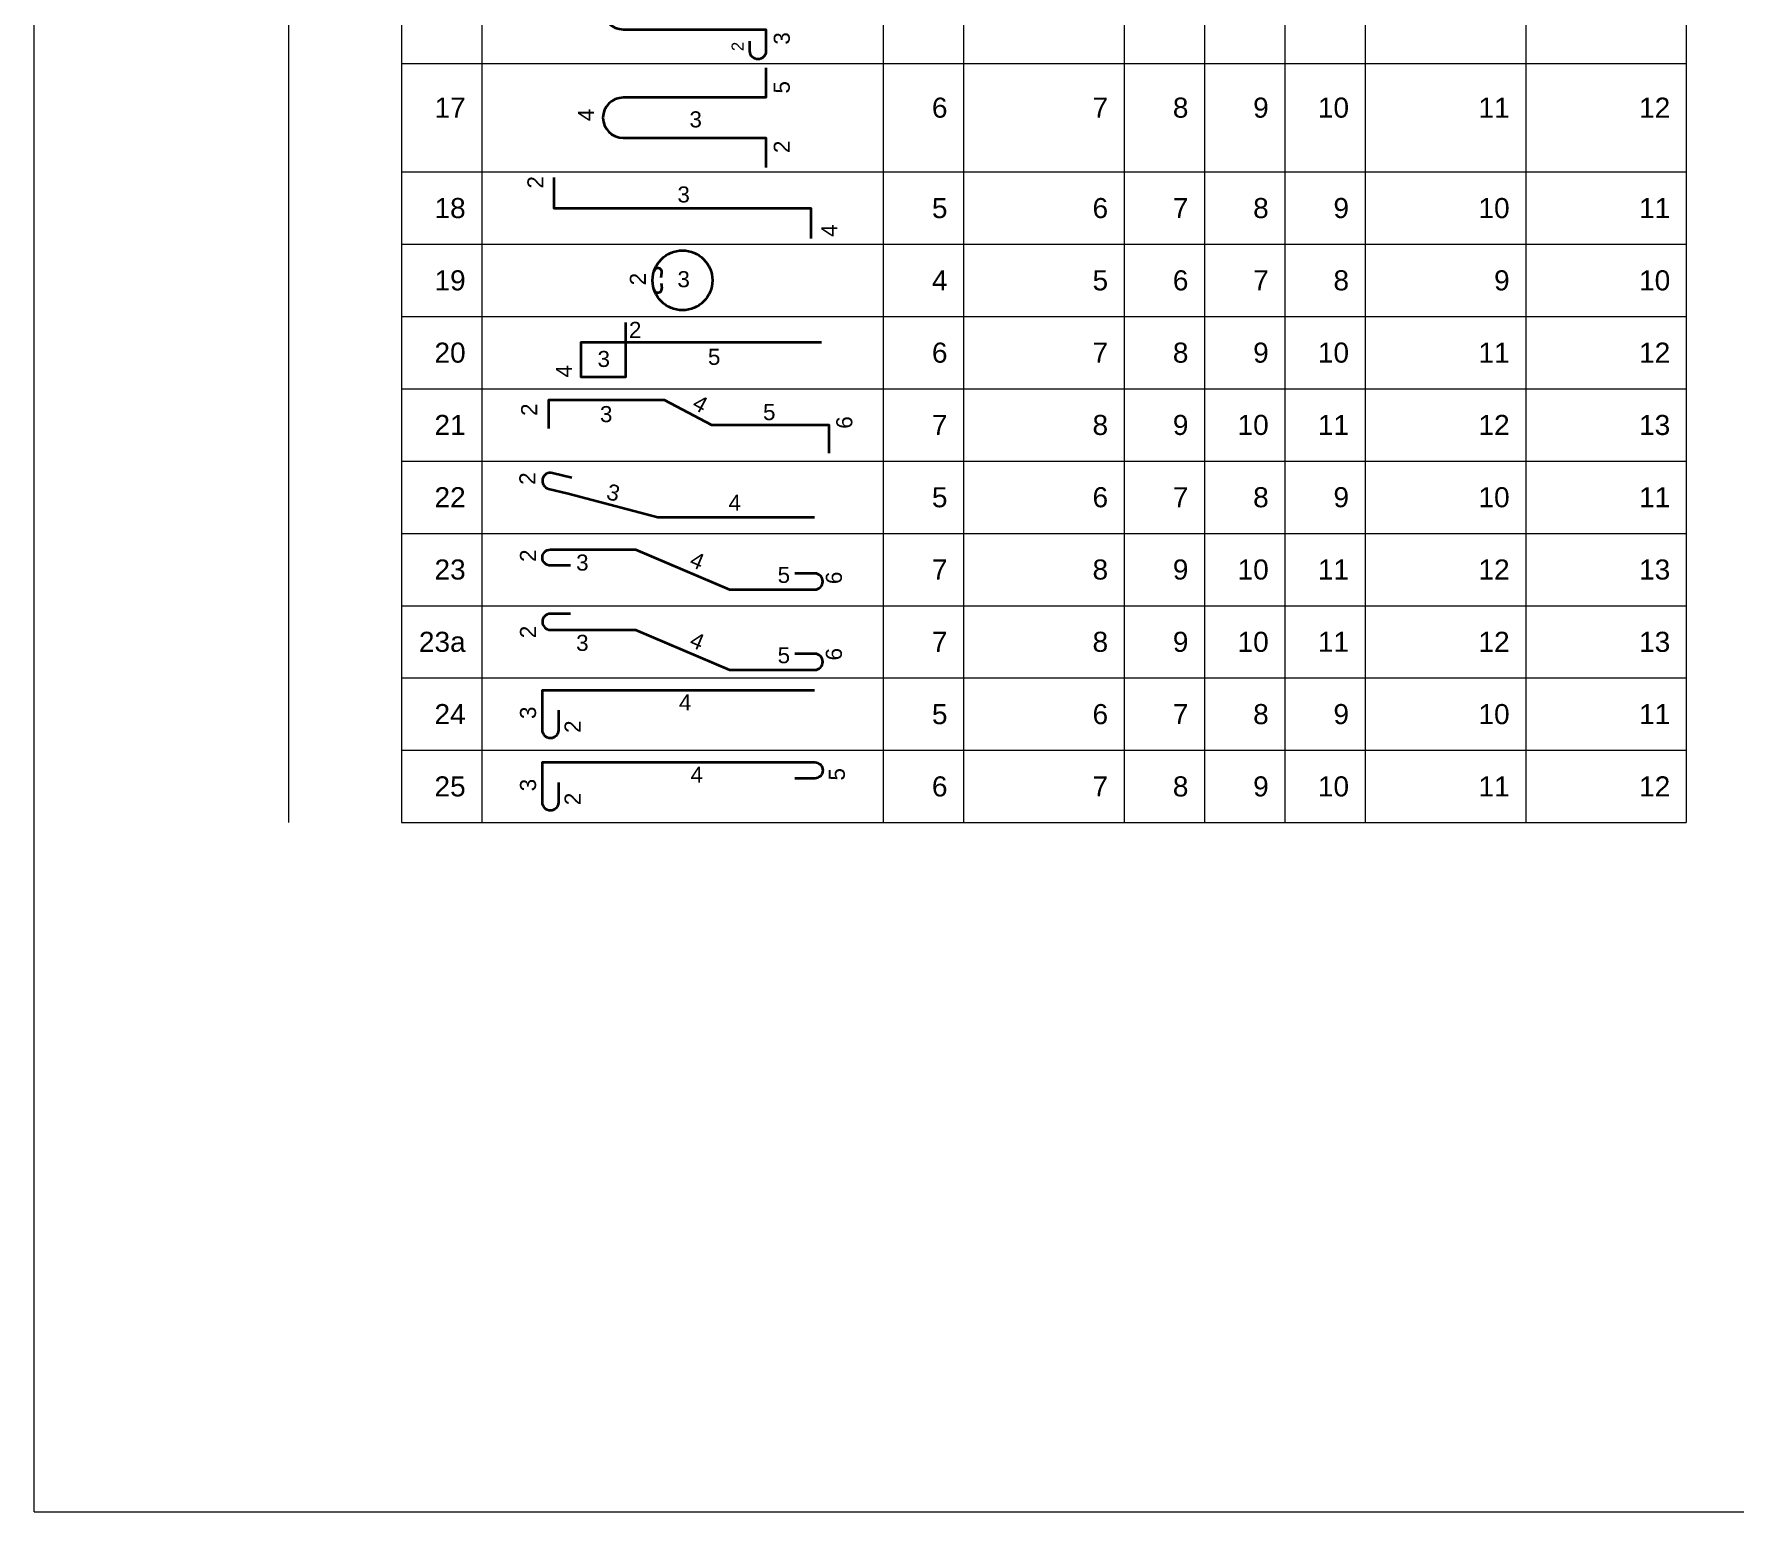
# Model space of a CAD drawing. Header units: millimetres. Extents: x -186788 to 266101, y -9748 to 236614.
# Drawn here: x -115762 to -105172, y 183317 to 192517 of the extents above; entities that cross this region are included whole.
import ezdxf
from ezdxf.enums import TextEntityAlignment as Align

# ---------------------------------------------------------------- set-up
doc = ezdxf.new("R2010")
doc.units = ezdxf.units.MM
doc.header["$MEASUREMENT"] = 0
for name, color, linetype, lineweight in [('kata_net khung', 3, 'Continuous', 20), ('kata_text', 7, 'Continuous', 30), ('kata_thep chu', 1, 'Continuous', 35), ('NDC_FRAME', 7, 'Continuous', 20), ('NDC_S_VN TEXT', 7, 'Continuous', 20)]:
    doc.layers.add(name, color=color, linetype=linetype, lineweight=lineweight)
doc.styles.add('ARIAL', font='arial.ttf', dxfattribs={"width": 0.8})
doc.styles.add('kata_text', font='arial.ttf', dxfattribs={"width": 0.8})

# ---------------------------------------------------------------- blocks, each defined once
blk = doc.blocks.new('dang16')
at = {"layer": 'kata_net khung'}
for p, q in [((0, 0), (0, -1350)), ((1405, 0), (1405, -1350)), ((2405, 0), (2405, -1350)), ((7405, 0), (7405, -1350)), ((8405, 0), (8405, -1350)), ((10405, 0), (10405, -1350)), ((11405, 0), (11405, -1350)), ((12405, 0), (12405, -1350)), ((13405, 0), (13405, -1350)), ((15405, 0), (15405, -1350)), ((17405, 0), (17405, -1350)), ((1405, -1350), (17405, -1350))]:
    blk.add_line(p, q, dxfattribs=at)
at = {"layer": 'kata_thep chu'}
blk.add_lwpolyline([(5745, -278), (5745, -153, -1), (5945, -153), (5945, -425), (4165, -425, 1), (4165, -925), (5945, -925), (5945, -1197, -1), (5745, -1197), (5745, -1072)], format="xyb", dxfattribs=at)
at = {"layer": 'kata_text', "style": 'kata_text'}
for tag, height, p in [('007', 150, (5586, -218)), ('006', 200, (6141, -297)), ('005', 200, (3704, -642)), ('003', 200, (6141, -1038)), ('002', 150, (5591, -1138))]:
    blk.add_attdef(tag, text='', height=height, rotation=90, dxfattribs=at).set_placement(p, align=Align.MIDDLE_CENTER)
for tag, p in [('001', (2205, -550)), ('008', (8205, -550)), ('009', (10205, -550)), ('010', (11205, -550)), ('011', (12205, -550)), ('012', (13205, -550)), ('013', (15205, -550)), ('014', (17205, -550))]:
    blk.add_attdef(tag, text='', height=250, dxfattribs=at).set_placement(p, align=Align.MIDDLE_RIGHT)
blk.add_attdef('004', text='', height=200, dxfattribs=at).set_placement((5070, -696), align=Align.MIDDLE_CENTER)
blk = doc.blocks.new('dang17')
at = {"layer": 'kata_net khung'}
for p, q in [((0, 0), (0, -1350)), ((1405, 0), (1405, -1350)), ((2405, 0), (2405, -1350)), ((7405, 0), (7405, -1350)), ((8405, 0), (8405, -1350)), ((10405, 0), (10405, -1350)), ((11405, 0), (11405, -1350)), ((12405, 0), (12405, -1350)), ((13405, 0), (13405, -1350)), ((15405, 0), (15405, -1350)), ((17405, 0), (17405, -1350)), ((1405, -1350), (17405, -1350))]:
    blk.add_line(p, q, dxfattribs=at)
at = {"layer": 'kata_thep chu'}
blk.add_lwpolyline([(5945, -53), (5945, -425), (4165, -425, 1), (4165, -925), (5945, -925), (5945, -1297)], format="xyb", dxfattribs=at)
at = {"layer": 'kata_text', "style": 'kata_text'}
for tag, p in [('005', (6141, -297)), ('004', (3704, -642)), ('002', (6141, -1038))]:
    blk.add_attdef(tag, text='', height=200, rotation=90, dxfattribs=at).set_placement(p, align=Align.MIDDLE_CENTER)
for tag, p in [('001', (2205, -550)), ('006', (8205, -550)), ('007', (10205, -550)), ('008', (11205, -550)), ('009', (12205, -550)), ('010', (13205, -550)), ('011', (15205, -550)), ('012', (17205, -550))]:
    blk.add_attdef(tag, text='', height=250, dxfattribs=at).set_placement(p, align=Align.MIDDLE_RIGHT)
blk.add_attdef('003', text='', height=200, dxfattribs=at).set_placement((5070, -696), align=Align.MIDDLE_CENTER)
blk = doc.blocks.new('dang18')
at = {"layer": 'kata_net khung'}
for p, q in [((0, 0), (0, -900)), ((1405, 0), (1405, -900)), ((2405, 0), (2405, -900)), ((7405, 0), (7405, -900)), ((8405, 0), (8405, -900)), ((10405, 0), (10405, -900)), ((11405, 0), (11405, -900)), ((12405, 0), (12405, -900)), ((13405, 0), (13405, -900)), ((15405, 0), (15405, -900)), ((17405, 0), (17405, -900)), ((1405, -900), (17405, -900))]:
    blk.add_line(p, q, dxfattribs=at)
at = {"layer": 'kata_thep chu'}
blk.add_lwpolyline([(3305, -69), (3305, -450), (6505, -450), (6505, -831)], dxfattribs=at)
at = {"layer": 'kata_text', "style": 'kata_text'}
blk.add_attdef('002', text='', height=200, rotation=90, dxfattribs=at).set_placement((3073, -52), align=Align.MIDDLE_RIGHT)
blk.add_attdef('003', text='', height=200, dxfattribs=at).set_placement((4920, -281), align=Align.MIDDLE_CENTER)
for tag, p in [('001', (2205, -450)), ('005', (8205, -450)), ('006', (10205, -450)), ('007', (11205, -450)), ('008', (12205, -450)), ('009', (13205, -450)), ('010', (15205, -450)), ('011', (17205, -450))]:
    blk.add_attdef(tag, text='', height=250, dxfattribs=at).set_placement(p, align=Align.MIDDLE_RIGHT)
blk.add_attdef('004', text='', height=200, rotation=90, dxfattribs=at).set_placement((6733, -809), align=Align.MIDDLE_LEFT)
blk = doc.blocks.new('dang19')
at = {"layer": 'kata_net khung'}
for p, q in [((0, 0), (0, -900)), ((1405, 0), (1405, -900)), ((2405, 0), (2405, -900)), ((7405, 0), (7405, -900)), ((8405, 0), (8405, -900)), ((10405, 0), (10405, -900)), ((11405, 0), (11405, -900)), ((12405, 0), (12405, -900)), ((13405, 0), (13405, -900)), ((15405, 0), (15405, -900)), ((17405, 0), (17405, -900)), ((1405, -900), (17405, -900))]:
    blk.add_line(p, q, dxfattribs=at)
at = {"layer": 'kata_thep chu'}
for p, q in [((4640, -416), (4649, -354)), ((4640, -484), (4649, -546))]:
    blk.add_line(p, q, dxfattribs=at)
blk.add_circle((4905, -450), 372, dxfattribs=at)
for centre, start, end in [((4599, -347), 351.7851, 171.7851), ((4599, -553), 188.2149, 8.2149)]:
    blk.add_arc(centre, 50, start, end, dxfattribs=at)
at = {"layer": 'kata_text', "style": 'kata_text'}
for tag, p in [('001', (2205, -450)), ('004', (8205, -450)), ('005', (10205, -450)), ('006', (11205, -450)), ('007', (12205, -450)), ('008', (13205, -450)), ('009', (15205, -450)), ('010', (17205, -450))]:
    blk.add_attdef(tag, text='', height=250, dxfattribs=at).set_placement(p, align=Align.MIDDLE_RIGHT)
blk.add_attdef('002', text='', height=200, rotation=90, dxfattribs=at).set_placement((4350, -434), align=Align.MIDDLE_CENTER)
blk.add_attdef('003', text='', height=200, dxfattribs=at).set_placement((4920, -436), align=Align.MIDDLE_CENTER)
blk = doc.blocks.new('dang20')
at = {"layer": 'kata_net khung'}
for p, q in [((0, 0), (0, -900)), ((1405, 0), (1405, -900)), ((2405, 0), (2405, -900)), ((7405, 0), (7405, -900)), ((8405, 0), (8405, -900)), ((10405, 0), (10405, -900)), ((11405, 0), (11405, -900)), ((12405, 0), (12405, -900)), ((13405, 0), (13405, -900)), ((15405, 0), (15405, -900)), ((17405, 0), (17405, -900)), ((1405, -900), (17405, -900))]:
    blk.add_line(p, q, dxfattribs=at)
at = {"layer": 'kata_thep chu'}
blk.add_lwpolyline([(6638, -323), (3638, -323), (3638, -753), (4200, -753), (4200, -74)], dxfattribs=at)
at = {"layer": 'kata_text', "style": 'kata_text'}
blk.add_attdef('002', text='', height=200, dxfattribs=at).set_placement((4238, -167), align=Align.MIDDLE_LEFT)
for tag, p in [('001', (2205, -450)), ('006', (8205, -450)), ('007', (10205, -450)), ('008', (11205, -450)), ('009', (12205, -450)), ('010', (13205, -450)), ('011', (15205, -450)), ('012', (17205, -450))]:
    blk.add_attdef(tag, text='', height=250, dxfattribs=at).set_placement(p, align=Align.MIDDLE_RIGHT)
blk.add_attdef('004', text='', height=200, rotation=90, dxfattribs=at).set_placement((3429, -760), align=Align.MIDDLE_LEFT)
for tag, p in [('005', (5299, -502)), ('003', (3925, -528))]:
    blk.add_attdef(tag, text='', height=200, dxfattribs=at).set_placement(p, align=Align.MIDDLE_CENTER)
blk = doc.blocks.new('dang21')
at = {"layer": 'kata_net khung'}
for p, q in [((0, 0), (0, -900)), ((1405, 0), (1405, -900)), ((2405, 0), (2405, -900)), ((7405, 0), (7405, -900)), ((8405, 0), (8405, -900)), ((10405, 0), (10405, -900)), ((11405, 0), (11405, -900)), ((12405, 0), (12405, -900)), ((13405, 0), (13405, -900)), ((15405, 0), (15405, -900)), ((17405, 0), (17405, -900)), ((1405, -900), (17405, -900))]:
    blk.add_line(p, q, dxfattribs=at)
at = {"layer": 'kata_thep chu'}
blk.add_lwpolyline([(6731, -802), (6731, -452), (5269, -452), (4682, -143), (3238, -143), (3238, -493)], dxfattribs=at)
at = {"layer": 'kata_text', "style": 'kata_text'}
for tag, rotation, p in [('002', 90, (2996, -260)), ('004', 332, (5127, -186))]:
    blk.add_attdef(tag, text='', height=200, rotation=rotation, dxfattribs=at).set_placement(p, align=Align.MIDDLE_CENTER)
for tag, p in [('005', (5986, -290)), ('003', (3955, -315))]:
    blk.add_attdef(tag, text='', height=200, dxfattribs=at).set_placement(p, align=Align.MIDDLE_CENTER)
for tag, p in [('001', (2205, -450)), ('007', (8205, -450)), ('008', (10205, -450)), ('009', (11205, -450)), ('010', (12205, -450)), ('011', (13205, -450)), ('012', (15205, -450)), ('013', (17205, -450))]:
    blk.add_attdef(tag, text='', height=250, dxfattribs=at).set_placement(p, align=Align.MIDDLE_RIGHT)
blk.add_attdef('006', text='', height=200, rotation=90, dxfattribs=at).set_placement((6920, -342), align=Align.MIDDLE_RIGHT)
blk = doc.blocks.new('dang22')
at = {"layer": 'kata_net khung'}
for p, q in [((0, 0), (0, -900)), ((1405, 0), (1405, -900)), ((2405, 0), (2405, -900)), ((7405, 0), (7405, -900)), ((8405, 0), (8405, -900)), ((10405, 0), (10405, -900)), ((11405, 0), (11405, -900)), ((12405, 0), (12405, -900)), ((13405, 0), (13405, -900)), ((15405, 0), (15405, -900)), ((17405, 0), (17405, -900)), ((1405, -900), (17405, -900))]:
    blk.add_line(p, q, dxfattribs=at)
at = {"layer": 'kata_thep chu'}
blk.add_lwpolyline([(3528, -209), (3285, -149, 1), (3237, -344), (3480, -403), (4599, -699), (6299, -699), (6549, -699)], format="xyb", dxfattribs=at)
at = {"layer": 'kata_text', "style": 'kata_text'}
for tag, rotation, p in [('002', 90, (2973, -218)), ('003', 346, (4044, -393))]:
    blk.add_attdef(tag, text='', height=200, rotation=rotation, dxfattribs=at).set_placement(p, align=Align.MIDDLE_CENTER)
for tag, p in [('001', (2205, -450)), ('005', (8205, -450)), ('006', (10205, -450)), ('007', (11205, -450)), ('008', (12205, -450)), ('009', (13205, -450)), ('010', (15205, -450)), ('011', (17205, -450))]:
    blk.add_attdef(tag, text='', height=250, dxfattribs=at).set_placement(p, align=Align.MIDDLE_RIGHT)
blk.add_attdef('004', text='', height=200, dxfattribs=at).set_placement((5555, -518), align=Align.MIDDLE_CENTER)
blk = doc.blocks.new('dang23')
at = {"layer": 'kata_net khung'}
for p, q in [((0, 0), (0, -900)), ((1405, 0), (1405, -900)), ((2405, 0), (2405, -900)), ((7405, 0), (7405, -900)), ((8405, 0), (8405, -900)), ((10405, 0), (10405, -900)), ((11405, 0), (11405, -900)), ((12405, 0), (12405, -900)), ((13405, 0), (13405, -900)), ((15405, 0), (15405, -900)), ((17405, 0), (17405, -900)), ((1405, -900), (17405, -900))]:
    blk.add_line(p, q, dxfattribs=at)
at = {"layer": 'kata_thep chu'}
blk.add_lwpolyline([(3510, -401), (3260, -401, -1), (3260, -201), (3510, -201), (4320, -201), (5492, -699), (6302, -699), (6552, -699, 1), (6552, -499), (6302, -499)], format="xyb", dxfattribs=at)
at = {"layer": 'kata_text', "style": 'kata_text'}
for tag, rotation, p in [('002', 90, (2981, -278)), ('004', 337, (5089, -340)), ('006', 90, (6790, -554))]:
    blk.add_attdef(tag, text='', height=200, rotation=rotation, dxfattribs=at).set_placement(p, align=Align.MIDDLE_CENTER)
for tag, height, p in [('001', 250, (2205, -450)), ('005', 200, (6245, -517)), ('007', 250, (8205, -450)), ('008', 250, (10205, -450)), ('009', 250, (11205, -450)), ('010', 250, (12205, -450)), ('011', 250, (13205, -450)), ('012', 250, (15205, -450)), ('013', 250, (17205, -450))]:
    blk.add_attdef(tag, text='', height=height, dxfattribs=at).set_placement(p, align=Align.MIDDLE_RIGHT)
blk.add_attdef('003', text='', height=200, dxfattribs=at).set_placement((3581, -363), align=Align.MIDDLE_LEFT)
blk = doc.blocks.new('dang24')
at = {"layer": 'kata_net khung'}
for p, q in [((0, 0), (0, -900)), ((1405, 0), (1405, -900)), ((2405, 0), (2405, -900)), ((7405, 0), (7405, -900)), ((8405, 0), (8405, -900)), ((10405, 0), (10405, -900)), ((11405, 0), (11405, -900)), ((12405, 0), (12405, -900)), ((13405, 0), (13405, -900)), ((15405, 0), (15405, -900)), ((17405, 0), (17405, -900)), ((1405, -900), (17405, -900))]:
    blk.add_line(p, q, dxfattribs=at)
at = {"layer": 'kata_thep chu'}
blk.add_lwpolyline([(3361, -400), (3361, -650, -1), (3161, -650), (3161, -150), (6549, -150)], format="xyb", dxfattribs=at)
at = {"layer": 'kata_text', "style": 'kata_text'}
blk.add_attdef('004', text='', height=200, dxfattribs=at).set_placement((4938, -305), align=Align.MIDDLE_CENTER)
for tag, p in [('001', (2205, -450)), ('005', (8205, -450)), ('006', (10205, -450)), ('007', (11205, -450)), ('008', (12205, -450)), ('009', (13205, -450)), ('010', (15205, -450)), ('011', (17205, -450))]:
    blk.add_attdef(tag, text='', height=250, dxfattribs=at).set_placement(p, align=Align.MIDDLE_RIGHT)
for tag, p in [('003', (2981, -434)), ('002', (3536, -606))]:
    blk.add_attdef(tag, text='', height=200, rotation=90, dxfattribs=at).set_placement(p, align=Align.MIDDLE_CENTER)
blk = doc.blocks.new('dang25')
at = {"layer": 'kata_net khung'}
for p, q in [((0, 0), (0, -900)), ((1405, 0), (1405, -900)), ((2405, 0), (2405, -900)), ((7405, 0), (7405, -900)), ((8405, 0), (8405, -900)), ((10405, 0), (10405, -900)), ((11405, 0), (11405, -900)), ((12405, 0), (12405, -900)), ((13405, 0), (13405, -900)), ((15405, 0), (15405, -900)), ((17405, 0), (17405, -900)), ((1405, -900), (17405, -900))]:
    blk.add_line(p, q, dxfattribs=at)
at = {"layer": 'kata_thep chu'}
blk.add_lwpolyline([(3361, -400), (3361, -650, -1), (3161, -650), (3161, -150), (6552, -150, -1), (6552, -350), (6302, -350)], format="xyb", dxfattribs=at)
at = {"layer": 'kata_text', "style": 'kata_text'}
blk.add_attdef('004', text='', height=200, dxfattribs=at).set_placement((5083, -305), align=Align.MIDDLE_CENTER)
for tag, p in [('005', (6827, -300)), ('003', (2981, -434)), ('002', (3536, -606))]:
    blk.add_attdef(tag, text='', height=200, rotation=90, dxfattribs=at).set_placement(p, align=Align.MIDDLE_CENTER)
for tag, p in [('001', (2205, -450)), ('006', (8205, -450)), ('007', (10205, -450)), ('008', (11205, -450)), ('009', (12205, -450)), ('010', (13205, -450)), ('011', (15205, -450)), ('012', (17205, -450))]:
    blk.add_attdef(tag, text='', height=250, dxfattribs=at).set_placement(p, align=Align.MIDDLE_RIGHT)
blk = doc.blocks.new('dang23a')
at = {"layer": 'kata_net khung'}
for p, q in [((0, 0), (0, -900)), ((1405, 0), (1405, -900)), ((2405, 0), (2405, -900)), ((7405, 0), (7405, -900)), ((8405, 0), (8405, -900)), ((10405, 0), (10405, -900)), ((11405, 0), (11405, -900)), ((12405, 0), (12405, -900)), ((13405, 0), (13405, -900)), ((15405, 0), (15405, -900)), ((17405, 0), (17405, -900)), ((1405, -900), (17405, -900))]:
    blk.add_line(p, q, dxfattribs=at)
at = {"layer": 'kata_thep chu'}
blk.add_lwpolyline([(3510, -101), (3260, -101, 1), (3260, -301), (4320, -301), (5492, -799), (6302, -799), (6552, -799, 1), (6552, -599), (6302, -599)], format="xyb", dxfattribs=at)
at = {"layer": 'kata_text', "style": 'kata_text'}
for tag, rotation, p in [('002', 90, (2981, -328)), ('004', 337, (5089, -440)), ('006', 90, (6790, -604))]:
    blk.add_attdef(tag, text='', height=200, rotation=rotation, dxfattribs=at).set_placement(p, align=Align.MIDDLE_CENTER)
for tag, height, p in [('001', 250, (2205, -450)), ('007', 250, (8205, -450)), ('008', 250, (10205, -450)), ('009', 250, (11205, -450)), ('010', 250, (12205, -450)), ('011', 250, (13205, -450)), ('012', 250, (15205, -450)), ('013', 250, (17205, -450)), ('005', 200, (6245, -617))]:
    blk.add_attdef(tag, text='', height=height, dxfattribs=at).set_placement(p, align=Align.MIDDLE_RIGHT)
blk.add_attdef('003', text='', height=200, dxfattribs=at).set_placement((3581, -463), align=Align.MIDDLE_LEFT)
blk = doc.blocks.new('NDC_S_ISO_A1_B3CC1')
at = {"layer": 'NDC_FRAME'}
for q in [(-111604.8, 76145), (-81604.8, 46145)]:
    blk.add_line((-111604.8, 46145), q, dxfattribs=at)
at = {"layer": 'NDC_S_VN TEXT'}
ref = blk.add_blockref('dang16', (-110019.9, 55836.5), dxfattribs=dict(at, xscale=0.5, yscale=0.5, zscale=0.5))
ref.add_attrib('001', '16', dxfattribs={"height": 125, "style": 'ARIAL'}).set_placement((-108917.3, 55561.5), align=Align.MIDDLE_RIGHT)
ref.add_attrib('002', '2', dxfattribs={"height": 75, "rotation": 90, "style": 'ARIAL'}).set_placement((-107224.2, 55267.5), align=Align.MIDDLE_CENTER)
ref.add_attrib('003', '3', dxfattribs={"height": 100, "rotation": 90, "style": 'ARIAL'}).set_placement((-106949.3, 55317.3), align=Align.MIDDLE_CENTER)
ref.add_attrib('004', '4', dxfattribs={"height": 100, "style": 'ARIAL'}).set_placement((-107485.1, 55488.6), align=Align.MIDDLE_CENTER)
ref.add_attrib('005', '5', dxfattribs={"height": 100, "rotation": 90, "style": 'ARIAL'}).set_placement((-108167.9, 55515.3), align=Align.MIDDLE_CENTER)
ref.add_attrib('006', '6', dxfattribs={"height": 100, "rotation": 90, "style": 'ARIAL'}).set_placement((-106949.3, 55688.1), align=Align.MIDDLE_CENTER)
ref.add_attrib('007', '7', dxfattribs={"height": 75, "rotation": 90, "style": 'ARIAL'}).set_placement((-107226.9, 55727.3), align=Align.MIDDLE_CENTER)
ref.add_attrib('008', '8', dxfattribs={"height": 125, "style": 'ARIAL'}).set_placement((-105917.3, 55561.5), align=Align.MIDDLE_RIGHT)
ref.add_attrib('009', '9', dxfattribs={"height": 125, "style": 'ARIAL'}).set_placement((-104917.3, 55561.5), align=Align.MIDDLE_RIGHT)
ref.add_attrib('010', '10', dxfattribs={"height": 125, "style": 'ARIAL'}).set_placement((-104417.3, 55561.5), align=Align.MIDDLE_RIGHT)
ref.add_attrib('011', '11', dxfattribs={"height": 125, "style": 'ARIAL'}).set_placement((-103917.3, 55561.5), align=Align.MIDDLE_RIGHT)
ref.add_attrib('012', '12', dxfattribs={"height": 125, "style": 'ARIAL'}).set_placement((-103417.3, 55561.7), align=Align.MIDDLE_RIGHT)
ref.add_attrib('013', '13', dxfattribs={"height": 125, "style": 'ARIAL'}).set_placement((-102417.3, 55561.5), align=Align.MIDDLE_RIGHT)
ref.add_attrib('014', '14', dxfattribs={"height": 125, "style": 'ARIAL'}).set_placement((-101417.3, 55561.5), align=Align.MIDDLE_RIGHT)
ref = blk.add_blockref('dang17', (-110019.9, 55161.5), dxfattribs=dict(at, xscale=0.5, yscale=0.5, zscale=0.5))
ref.add_attrib('001', '17', dxfattribs={"height": 125, "style": 'ARIAL'}).set_placement((-108917.3, 54886.5), align=Align.MIDDLE_RIGHT)
ref.add_attrib('002', '2', dxfattribs={"height": 100, "rotation": 90, "style": 'ARIAL'}).set_placement((-106949.3, 54642.3), align=Align.MIDDLE_CENTER)
ref.add_attrib('003', '3', dxfattribs={"height": 100, "style": 'ARIAL'}).set_placement((-107485.1, 54813.6), align=Align.MIDDLE_CENTER)
ref.add_attrib('004', '4', dxfattribs={"height": 100, "rotation": 90, "style": 'ARIAL'}).set_placement((-108167.9, 54840.3), align=Align.MIDDLE_CENTER)
ref.add_attrib('005', '5', dxfattribs={"height": 100, "rotation": 90, "style": 'ARIAL'}).set_placement((-106949.3, 55013.1), align=Align.MIDDLE_CENTER)
ref.add_attrib('006', '6', dxfattribs={"height": 125, "style": 'ARIAL'}).set_placement((-105917.3, 54886.5), align=Align.MIDDLE_RIGHT)
ref.add_attrib('007', '7', dxfattribs={"height": 125, "style": 'ARIAL'}).set_placement((-104917.3, 54886.5), align=Align.MIDDLE_RIGHT)
ref.add_attrib('008', '8', dxfattribs={"height": 125, "style": 'ARIAL'}).set_placement((-104417.3, 54886.5), align=Align.MIDDLE_RIGHT)
ref.add_attrib('009', '9', dxfattribs={"height": 125, "style": 'ARIAL'}).set_placement((-103917.3, 54886.5), align=Align.MIDDLE_RIGHT)
ref.add_attrib('010', '10', dxfattribs={"height": 125, "style": 'ARIAL'}).set_placement((-103417.3, 54886.7), align=Align.MIDDLE_RIGHT)
ref.add_attrib('011', '11', dxfattribs={"height": 125, "style": 'ARIAL'}).set_placement((-102417.3, 54886.5), align=Align.MIDDLE_RIGHT)
ref.add_attrib('012', '12', dxfattribs={"height": 125, "style": 'ARIAL'}).set_placement((-101417.3, 54886.5), align=Align.MIDDLE_RIGHT)
ref = blk.add_blockref('dang18', (-110019.9, 54486.5), dxfattribs=dict(at, xscale=0.5, yscale=0.5, zscale=0.5))
ref.add_attrib('001', '18', dxfattribs={"height": 125, "style": 'ARIAL'}).set_placement((-108917.3, 54261.5), align=Align.MIDDLE_RIGHT)
ref.add_attrib('002', '2', dxfattribs={"height": 100, "rotation": 90, "style": 'ARIAL'}).set_placement((-108483.2, 54460.6), align=Align.MIDDLE_RIGHT)
ref.add_attrib('003', '3', dxfattribs={"height": 100, "style": 'ARIAL'}).set_placement((-107560.1, 54346.2), align=Align.MIDDLE_CENTER)
ref.add_attrib('004', '4', dxfattribs={"height": 100, "rotation": 90, "style": 'ARIAL'}).set_placement((-106653.7, 54082), align=Align.MIDDLE_LEFT)
ref.add_attrib('005', '5', dxfattribs={"height": 125, "style": 'ARIAL'}).set_placement((-105917.3, 54261.5), align=Align.MIDDLE_RIGHT)
ref.add_attrib('006', '6', dxfattribs={"height": 125, "style": 'ARIAL'}).set_placement((-104917.3, 54261.5), align=Align.MIDDLE_RIGHT)
ref.add_attrib('007', '7', dxfattribs={"height": 125, "style": 'ARIAL'}).set_placement((-104417.3, 54261.5), align=Align.MIDDLE_RIGHT)
ref.add_attrib('008', '8', dxfattribs={"height": 125, "style": 'ARIAL'}).set_placement((-103917.3, 54261.5), align=Align.MIDDLE_RIGHT)
ref.add_attrib('009', '9', dxfattribs={"height": 125, "style": 'ARIAL'}).set_placement((-103417.3, 54261.7), align=Align.MIDDLE_RIGHT)
ref.add_attrib('010', '10', dxfattribs={"height": 125, "style": 'ARIAL'}).set_placement((-102417.3, 54261.5), align=Align.MIDDLE_RIGHT)
ref.add_attrib('011', '11', dxfattribs={"height": 125, "style": 'ARIAL'}).set_placement((-101417.3, 54261.5), align=Align.MIDDLE_RIGHT)
ref = blk.add_blockref('dang19', (-110019.9, 54036.5), dxfattribs=dict(at, xscale=0.5, yscale=0.5, zscale=0.5))
ref.add_attrib('001', '19', dxfattribs={"height": 125, "style": 'ARIAL'}).set_placement((-108917.3, 53811.5), align=Align.MIDDLE_RIGHT)
ref.add_attrib('002', '2', dxfattribs={"height": 100, "rotation": 90, "style": 'ARIAL'}).set_placement((-107845.1, 53819.5), align=Align.MIDDLE_CENTER)
ref.add_attrib('003', '3', dxfattribs={"height": 100, "style": 'ARIAL'}).set_placement((-107560.1, 53818.7), align=Align.MIDDLE_CENTER)
ref.add_attrib('004', '4', dxfattribs={"height": 125, "style": 'ARIAL'}).set_placement((-105917.3, 53811.5), align=Align.MIDDLE_RIGHT)
ref.add_attrib('005', '5', dxfattribs={"height": 125, "style": 'ARIAL'}).set_placement((-104917.3, 53811.5), align=Align.MIDDLE_RIGHT)
ref.add_attrib('006', '6', dxfattribs={"height": 125, "style": 'ARIAL'}).set_placement((-104417.3, 53811.5), align=Align.MIDDLE_RIGHT)
ref.add_attrib('007', '7', dxfattribs={"height": 125, "style": 'ARIAL'}).set_placement((-103917.3, 53811.5), align=Align.MIDDLE_RIGHT)
ref.add_attrib('008', '8', dxfattribs={"height": 125, "style": 'ARIAL'}).set_placement((-103417.3, 53811.7), align=Align.MIDDLE_RIGHT)
ref.add_attrib('009', '9', dxfattribs={"height": 125, "style": 'ARIAL'}).set_placement((-102417.3, 53811.5), align=Align.MIDDLE_RIGHT)
ref.add_attrib('010', '10', dxfattribs={"height": 125, "style": 'ARIAL'}).set_placement((-101417.3, 53811.5), align=Align.MIDDLE_RIGHT)
ref = blk.add_blockref('dang20', (-110019.9, 53586.5), dxfattribs=dict(at, xscale=0.5, yscale=0.5, zscale=0.5))
ref.add_attrib('001', '20', dxfattribs={"height": 125, "style": 'ARIAL'}).set_placement((-108917.3, 53361.5), align=Align.MIDDLE_RIGHT)
ref.add_attrib('002', '2', dxfattribs={"height": 100, "style": 'ARIAL'}).set_placement((-107900.8, 53503.2), align=Align.MIDDLE_LEFT)
ref.add_attrib('003', '3', dxfattribs={"height": 100, "style": 'ARIAL'}).set_placement((-108057.5, 53322.4), align=Align.MIDDLE_CENTER)
ref.add_attrib('004', '4', dxfattribs={"height": 100, "rotation": 90, "style": 'ARIAL'}).set_placement((-108305.2, 53206.6), align=Align.MIDDLE_LEFT)
ref.add_attrib('005', '5', dxfattribs={"height": 100, "style": 'ARIAL'}).set_placement((-107370.2, 53335.5), align=Align.MIDDLE_CENTER)
ref.add_attrib('006', '6', dxfattribs={"height": 125, "style": 'ARIAL'}).set_placement((-105917.3, 53361.5), align=Align.MIDDLE_RIGHT)
ref.add_attrib('007', '7', dxfattribs={"height": 125, "style": 'ARIAL'}).set_placement((-104917.3, 53361.5), align=Align.MIDDLE_RIGHT)
ref.add_attrib('008', '8', dxfattribs={"height": 125, "style": 'ARIAL'}).set_placement((-104417.3, 53361.5), align=Align.MIDDLE_RIGHT)
ref.add_attrib('009', '9', dxfattribs={"height": 125, "style": 'ARIAL'}).set_placement((-103917.3, 53361.5), align=Align.MIDDLE_RIGHT)
ref.add_attrib('010', '10', dxfattribs={"height": 125, "style": 'ARIAL'}).set_placement((-103417.3, 53361.7), align=Align.MIDDLE_RIGHT)
ref.add_attrib('011', '11', dxfattribs={"height": 125, "style": 'ARIAL'}).set_placement((-102417.3, 53361.5), align=Align.MIDDLE_RIGHT)
ref.add_attrib('012', '12', dxfattribs={"height": 125, "style": 'ARIAL'}).set_placement((-101417.3, 53361.5), align=Align.MIDDLE_RIGHT)
ref = blk.add_blockref('dang21', (-110019.9, 53136.5), dxfattribs=dict(at, xscale=0.5, yscale=0.5, zscale=0.5))
ref.add_attrib('001', '21', dxfattribs={"height": 125, "style": 'ARIAL'}).set_placement((-108917.3, 52911.5), align=Align.MIDDLE_RIGHT)
ref.add_attrib('002', '2', dxfattribs={"height": 100, "rotation": 90, "style": 'ARIAL'}).set_placement((-108522.1, 53006.3), align=Align.MIDDLE_CENTER)
ref.add_attrib('003', '3', dxfattribs={"height": 100, "style": 'ARIAL'}).set_placement((-108042.5, 52979), align=Align.MIDDLE_CENTER)
ref.add_attrib('004', '4', dxfattribs={"height": 100, "rotation": 332, "style": 'ARIAL'}).set_placement((-107456.3, 53043.5), align=Align.MIDDLE_CENTER)
ref.add_attrib('005', '5', dxfattribs={"height": 100, "style": 'ARIAL'}).set_placement((-107027, 52991.5), align=Align.MIDDLE_CENTER)
ref.add_attrib('006', '6', dxfattribs={"height": 100, "rotation": 90, "style": 'ARIAL'}).set_placement((-106559.9, 52965.4), align=Align.MIDDLE_RIGHT)
ref.add_attrib('007', '7', dxfattribs={"height": 125, "style": 'ARIAL'}).set_placement((-105917.3, 52911.5), align=Align.MIDDLE_RIGHT)
ref.add_attrib('008', '8', dxfattribs={"height": 125, "style": 'ARIAL'}).set_placement((-104917.3, 52911.5), align=Align.MIDDLE_RIGHT)
ref.add_attrib('009', '9', dxfattribs={"height": 125, "style": 'ARIAL'}).set_placement((-104417.3, 52911.5), align=Align.MIDDLE_RIGHT)
ref.add_attrib('010', '10', dxfattribs={"height": 125, "style": 'ARIAL'}).set_placement((-103917.3, 52911.7), align=Align.MIDDLE_RIGHT)
ref.add_attrib('011', '11', dxfattribs={"height": 125, "style": 'ARIAL'}).set_placement((-103417.3, 52911.5), align=Align.MIDDLE_RIGHT)
ref.add_attrib('012', '12', dxfattribs={"height": 125, "style": 'ARIAL'}).set_placement((-102417.3, 52911.5), align=Align.MIDDLE_RIGHT)
ref.add_attrib('013', '13', dxfattribs={"height": 125, "style": 'ARIAL'}).set_placement((-101417.3, 52911.5), align=Align.MIDDLE_RIGHT)
ref = blk.add_blockref('dang22', (-110019.9, 52686.5), dxfattribs=dict(at, xscale=0.5, yscale=0.5, zscale=0.5))
ref.add_attrib('001', '22', dxfattribs={"height": 125, "style": 'ARIAL'}).set_placement((-108917.3, 52461.5), align=Align.MIDDLE_RIGHT)
ref.add_attrib('002', '2', dxfattribs={"height": 100, "rotation": 90, "style": 'ARIAL'}).set_placement((-108533.2, 52577.5), align=Align.MIDDLE_CENTER)
ref.add_attrib('003', '3', dxfattribs={"height": 100, "rotation": 346, "style": 'ARIAL'}).set_placement((-107997.8, 52490.3), align=Align.MIDDLE_CENTER)
ref.add_attrib('004', '4', dxfattribs={"height": 100, "style": 'ARIAL'}).set_placement((-107242.4, 52427.3), align=Align.MIDDLE_CENTER)
ref.add_attrib('005', '5', dxfattribs={"height": 125, "style": 'ARIAL'}).set_placement((-105917.3, 52461.5), align=Align.MIDDLE_RIGHT)
ref.add_attrib('006', '6', dxfattribs={"height": 125, "style": 'ARIAL'}).set_placement((-104917.3, 52461.5), align=Align.MIDDLE_RIGHT)
ref.add_attrib('007', '7', dxfattribs={"height": 125, "style": 'ARIAL'}).set_placement((-104417.3, 52461.5), align=Align.MIDDLE_RIGHT)
ref.add_attrib('008', '8', dxfattribs={"height": 125, "style": 'ARIAL'}).set_placement((-103917.3, 52461.5), align=Align.MIDDLE_RIGHT)
ref.add_attrib('009', '9', dxfattribs={"height": 125, "style": 'ARIAL'}).set_placement((-103417.3, 52461.7), align=Align.MIDDLE_RIGHT)
ref.add_attrib('010', '10', dxfattribs={"height": 125, "style": 'ARIAL'}).set_placement((-102417.3, 52461.5), align=Align.MIDDLE_RIGHT)
ref.add_attrib('011', '11', dxfattribs={"height": 125, "style": 'ARIAL'}).set_placement((-101417.3, 52461.5), align=Align.MIDDLE_RIGHT)
ref = blk.add_blockref('dang23', (-110019.9, 52236.5), dxfattribs=dict(at, xscale=0.5, yscale=0.5, zscale=0.5))
ref.add_attrib('001', '23', dxfattribs={"height": 125, "style": 'ARIAL'}).set_placement((-108917.3, 52011.5), align=Align.MIDDLE_RIGHT)
ref.add_attrib('002', '2', dxfattribs={"height": 100, "rotation": 90, "style": 'ARIAL'}).set_placement((-108529.2, 52097.7), align=Align.MIDDLE_CENTER)
ref.add_attrib('003', '3', dxfattribs={"height": 100, "style": 'ARIAL'}).set_placement((-108229.4, 52055), align=Align.MIDDLE_LEFT)
ref.add_attrib('004', '4', dxfattribs={"height": 100, "rotation": 337, "style": 'ARIAL'}).set_placement((-107475.4, 52066.8), align=Align.MIDDLE_CENTER)
ref.add_attrib('005', '5', dxfattribs={"height": 100, "style": 'ARIAL'}).set_placement((-106897.5, 51978.1), align=Align.MIDDLE_RIGHT)
ref.add_attrib('006', '6', dxfattribs={"height": 100, "rotation": 90, "style": 'ARIAL'}).set_placement((-106624.9, 51959.5), align=Align.MIDDLE_CENTER)
ref.add_attrib('007', '7', dxfattribs={"height": 125, "style": 'ARIAL'}).set_placement((-105917.3, 52011.5), align=Align.MIDDLE_RIGHT)
ref.add_attrib('008', '8', dxfattribs={"height": 125, "style": 'ARIAL'}).set_placement((-104917.3, 52011.5), align=Align.MIDDLE_RIGHT)
ref.add_attrib('009', '9', dxfattribs={"height": 125, "style": 'ARIAL'}).set_placement((-104417.3, 52011.5), align=Align.MIDDLE_RIGHT)
ref.add_attrib('010', '10', dxfattribs={"height": 125, "style": 'ARIAL'}).set_placement((-103917.3, 52011.5), align=Align.MIDDLE_RIGHT)
ref.add_attrib('011', '11', dxfattribs={"height": 125, "style": 'ARIAL'}).set_placement((-103417.3, 52011.7), align=Align.MIDDLE_RIGHT)
ref.add_attrib('012', '12', dxfattribs={"height": 125, "style": 'ARIAL'}).set_placement((-102417.3, 52011.5), align=Align.MIDDLE_RIGHT)
ref.add_attrib('013', '13', dxfattribs={"height": 125, "style": 'ARIAL'}).set_placement((-101417.3, 52011.5), align=Align.MIDDLE_RIGHT)
ref = blk.add_blockref('dang23a', (-110019.9, 51786.5), dxfattribs=dict(at, xscale=0.5, yscale=0.5, zscale=0.5))
ref.add_attrib('001', '23a', dxfattribs={"height": 125, "style": 'ARIAL'}).set_placement((-108917.3, 51561.5), align=Align.MIDDLE_RIGHT)
ref.add_attrib('002', '2', dxfattribs={"height": 100, "rotation": 90, "style": 'ARIAL'}).set_placement((-108529.2, 51622.7), align=Align.MIDDLE_CENTER)
ref.add_attrib('003', '3', dxfattribs={"height": 100, "style": 'ARIAL'}).set_placement((-108229.4, 51555), align=Align.MIDDLE_LEFT)
ref.add_attrib('004', '4', dxfattribs={"height": 100, "rotation": 337, "style": 'ARIAL'}).set_placement((-107475.4, 51566.8), align=Align.MIDDLE_CENTER)
ref.add_attrib('005', '5', dxfattribs={"height": 100, "style": 'ARIAL'}).set_placement((-106897.5, 51478.1), align=Align.MIDDLE_RIGHT)
ref.add_attrib('006', '6', dxfattribs={"height": 100, "rotation": 90, "style": 'ARIAL'}).set_placement((-106624.9, 51484.5), align=Align.MIDDLE_CENTER)
ref.add_attrib('007', '7', dxfattribs={"height": 125, "style": 'ARIAL'}).set_placement((-105917.3, 51561.5), align=Align.MIDDLE_RIGHT)
ref.add_attrib('008', '8', dxfattribs={"height": 125, "style": 'ARIAL'}).set_placement((-104917.3, 51561.5), align=Align.MIDDLE_RIGHT)
ref.add_attrib('009', '9', dxfattribs={"height": 125, "style": 'ARIAL'}).set_placement((-104417.3, 51561.5), align=Align.MIDDLE_RIGHT)
ref.add_attrib('010', '10', dxfattribs={"height": 125, "style": 'ARIAL'}).set_placement((-103917.3, 51561.5), align=Align.MIDDLE_RIGHT)
ref.add_attrib('011', '11', dxfattribs={"height": 125, "style": 'ARIAL'}).set_placement((-103417.3, 51561.7), align=Align.MIDDLE_RIGHT)
ref.add_attrib('012', '12', dxfattribs={"height": 125, "style": 'ARIAL'}).set_placement((-102417.3, 51561.5), align=Align.MIDDLE_RIGHT)
ref.add_attrib('013', '13', dxfattribs={"height": 125, "style": 'ARIAL'}).set_placement((-101417.3, 51561.5), align=Align.MIDDLE_RIGHT)
ref = blk.add_blockref('dang24', (-110019.9, 51336.5), dxfattribs=dict(at, xscale=0.5, yscale=0.5, zscale=0.5))
ref.add_attrib('001', '24', dxfattribs={"height": 125, "style": 'ARIAL'}).set_placement((-108917.3, 51111.5), align=Align.MIDDLE_RIGHT)
ref.add_attrib('002', '2', dxfattribs={"height": 100, "rotation": 90, "style": 'ARIAL'}).set_placement((-108251.7, 51033.4), align=Align.MIDDLE_CENTER)
ref.add_attrib('003', '3', dxfattribs={"height": 100, "rotation": 90, "style": 'ARIAL'}).set_placement((-108529.2, 51119.7), align=Align.MIDDLE_CENTER)
ref.add_attrib('004', '4', dxfattribs={"height": 100, "style": 'ARIAL'}).set_placement((-107550.7, 51184.3), align=Align.MIDDLE_CENTER)
ref.add_attrib('005', '5', dxfattribs={"height": 125, "style": 'ARIAL'}).set_placement((-105917.3, 51111.5), align=Align.MIDDLE_RIGHT)
ref.add_attrib('006', '6', dxfattribs={"height": 125, "style": 'ARIAL'}).set_placement((-104917.3, 51111.5), align=Align.MIDDLE_RIGHT)
ref.add_attrib('007', '7', dxfattribs={"height": 125, "style": 'ARIAL'}).set_placement((-104417.3, 51111.5), align=Align.MIDDLE_RIGHT)
ref.add_attrib('008', '8', dxfattribs={"height": 125, "style": 'ARIAL'}).set_placement((-103917.3, 51111.5), align=Align.MIDDLE_RIGHT)
ref.add_attrib('009', '9', dxfattribs={"height": 125, "style": 'ARIAL'}).set_placement((-103417.3, 51111.7), align=Align.MIDDLE_RIGHT)
ref.add_attrib('010', '10', dxfattribs={"height": 125, "style": 'ARIAL'}).set_placement((-102417.3, 51111.5), align=Align.MIDDLE_RIGHT)
ref.add_attrib('011', '11', dxfattribs={"height": 125, "style": 'ARIAL'}).set_placement((-101417.3, 51111.5), align=Align.MIDDLE_RIGHT)
ref = blk.add_blockref('dang25', (-110019.9, 50886.5), dxfattribs=dict(at, xscale=0.5, yscale=0.5, zscale=0.5))
ref.add_attrib('001', '25', dxfattribs={"height": 125, "style": 'ARIAL'}).set_placement((-108917.3, 50661.5), align=Align.MIDDLE_RIGHT)
ref.add_attrib('002', '2', dxfattribs={"height": 100, "rotation": 90, "style": 'ARIAL'}).set_placement((-108251.7, 50583.4), align=Align.MIDDLE_CENTER)
ref.add_attrib('003', '3', dxfattribs={"height": 100, "rotation": 90, "style": 'ARIAL'}).set_placement((-108529.2, 50669.7), align=Align.MIDDLE_CENTER)
ref.add_attrib('004', '4', dxfattribs={"height": 100, "style": 'ARIAL'}).set_placement((-107478.7, 50734.3), align=Align.MIDDLE_CENTER)
ref.add_attrib('005', '5', dxfattribs={"height": 100, "rotation": 90, "style": 'ARIAL'}).set_placement((-106606.5, 50736.6), align=Align.MIDDLE_CENTER)
ref.add_attrib('006', '6', dxfattribs={"height": 125, "style": 'ARIAL'}).set_placement((-105917.3, 50661.5), align=Align.MIDDLE_RIGHT)
ref.add_attrib('007', '7', dxfattribs={"height": 125, "style": 'ARIAL'}).set_placement((-104917.3, 50661.5), align=Align.MIDDLE_RIGHT)
ref.add_attrib('008', '8', dxfattribs={"height": 125, "style": 'ARIAL'}).set_placement((-104417.3, 50661.5), align=Align.MIDDLE_RIGHT)
ref.add_attrib('009', '9', dxfattribs={"height": 125, "style": 'ARIAL'}).set_placement((-103917.3, 50661.5), align=Align.MIDDLE_RIGHT)
ref.add_attrib('010', '10', dxfattribs={"height": 125, "style": 'ARIAL'}).set_placement((-103417.3, 50661.7), align=Align.MIDDLE_RIGHT)
ref.add_attrib('011', '11', dxfattribs={"height": 125, "style": 'ARIAL'}).set_placement((-102417.3, 50661.5), align=Align.MIDDLE_RIGHT)
ref.add_attrib('012', '12', dxfattribs={"height": 125, "style": 'ARIAL'}).set_placement((-101417.3, 50661.5), align=Align.MIDDLE_RIGHT)

msp = doc.modelspace()

# ---------------------------------------------------------------- block references
msp.add_blockref('NDC_S_ISO_A1_B3CC1', (-4157.6, 137172.4))

doc.saveas('drawing.dxf')
